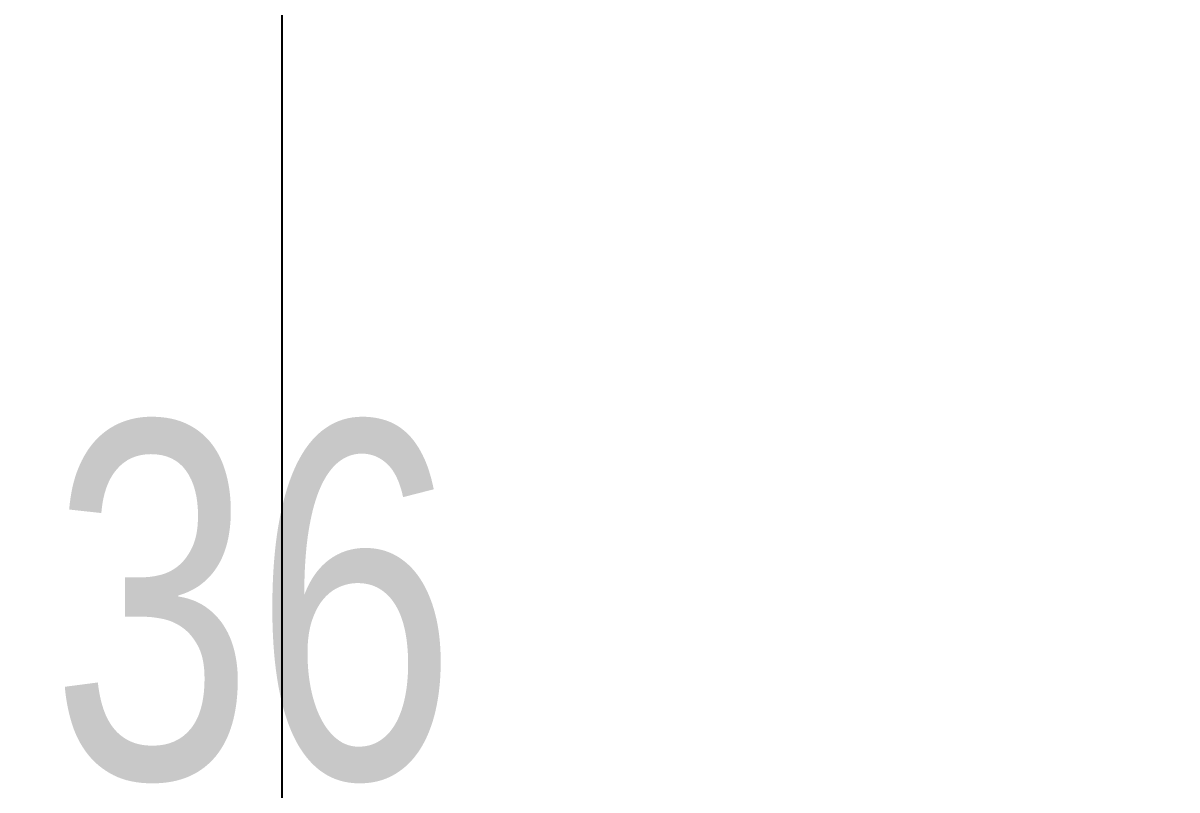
# Model space of a CAD drawing. Extents: x -12260 to 57327, y -29287 to 19916.
# Drawn here: x 37912.3 to 38195.9, y -5339.5 to -5151.2 of the extents above; entities that cross this region are included whole.
import ezdxf
from ezdxf import colors
from ezdxf.entities.mleader import LeaderData, LeaderLine
from ezdxf.math import Vec2, Vec3

# ---------------------------------------------------------------- set-up
doc = ezdxf.new("R2010")
doc.units = 0
doc.header["$LTSCALE"] = 0.25
doc.linetypes.add('DASHDOT', pattern=[25.4, 12.7, -6.35, 0, -6.35])
for name, color, linetype, lineweight in [('01-First Floor-FUR$0$72_EGR_EQP_TAG', 142, 'Continuous', 5), ('E-LITE-CIRC @ 100', 6, 'Continuous', 25), ('E-LITE-CLNG-CNDT', 6, 'DASHDOT', 35)]:
    doc.layers.add(name, color=color, linetype=linetype, lineweight=lineweight)
doc.layers.add('01-First Floor-FUR$0$FALSE CEILING', color=251, linetype='Continuous')
doc.styles.add('01-First Floor-FUR$0$X3G_ENTITY_257CFD', font='swisscl.ttf', dxfattribs={"height": 200})
doc.styles.add('DC_SIMPLEX', font='SIMPLEX.shx', dxfattribs={"width": 0.7})

# ---------------------------------------------------------------- blocks, each defined once
blk = doc.blocks.new('01-First Floor-FUR')
at = {"layer": '01-First Floor-FUR$0$FALSE CEILING', "linetype": 'Continuous'}
blk.add_line((37976, -6810), (37976, -2810), dxfattribs=at)
at = {"layer": '01-First Floor-FUR$0$72_EGR_EQP_TAG', "insert": (37969.05, -5249.2, -0.09), "char_height": 87.473, "attachment_point": 2, "style": '01-First Floor-FUR$0$X3G_ENTITY_257CFD'}
blk.add_mtext('36', dxfattribs=at)
blk = doc.blocks.new('ARR0W')
at = {"color": 45}
blk.add_ellipse((0, 0), major_axis=(0.4, 0), ratio=0.4, dxfattribs=at)
at = {"color": 45, "ltscale": 0.5}
blk.add_solid([(-1.4, 0.1667), (-0.4, 0), (-1.4, -0.1667)], dxfattribs=at)

msp = doc.modelspace()

# ---------------------------------------------------------------- block references
at = {"layer": 'E-LITE-CLNG-CNDT'}
msp.add_blockref('01-First Floor-FUR', (0, 0), dxfattribs=at)

# ---------------------------------------------------------------- leaders
at = {"layer": 'E-LITE-CIRC @ 100'}
ml = msp.add_multileader_mtext('Standard', dxfattribs=at)
ml.set_content('{\\Fdc_el_romans|c0;\\W0.8;TO\\Fromans|c0; \\Fsimplex|c0;LP-F1/S29}', color=256, style='DC_SIMPLEX')
ml.set_leader_properties()
ml.set_arrow_properties(name='ARR0W')
ml.build(insert=Vec2(0, 0))
ml.multileader.update_dxf_attribs({"dogleg_length": 200, "arrow_head_size": 140, "scale": 100})
ctx = ml.context
ctx.base_point, ctx.scale, ctx.char_height, ctx.arrow_head_size, ctx.landing_gap_size, ctx.plane_origin, ctx.plane_x_axis, ctx.plane_y_axis = Vec3(35491.15, -5372.26, -0.1), 100, 200, 140, 140, Vec3(59687.62, -536.89, -0.1), Vec3(1, -0.000001, 0), Vec3(0.000001, 1, 0)
ctx.text_align_type = 2
notes = []
notes.append((ctx, [(1, (1, 1, 0), (37662.8, -5372.26, -0.1), (-1, 0.000001, 0), 108.79, [(0, [(38237.87, -5785.25, -0.1)], 0, [])])]))
ctx.mtext.insert, ctx.mtext.text_direction, ctx.mtext.rotation, ctx.mtext.alignment, ctx.mtext.flow_direction = Vec3(37414.01, -5238.93, -0.1), Vec3(1, -0.000001, 0), 6.283185, 3, 5
for ctx, leaders in notes:
    for number, flags, end, landing, length, lines in leaders:
        leader = LeaderData()
        leader.index, (leader.has_last_leader_line, leader.has_dogleg_vector, leader.attachment_direction) = number, flags
        leader.last_leader_point, leader.dogleg_vector, leader.dogleg_length = Vec3(end), Vec3(landing), length
        for number, points, colour, breaks in lines:
            line = LeaderLine()
            line.index, line.vertices, line.color, line.breaks = number, Vec3.list(points), colors.encode_raw_color(colour), breaks
            leader.lines.append(line)
        ctx.leaders.append(leader)

doc.saveas('drawing.dxf')
